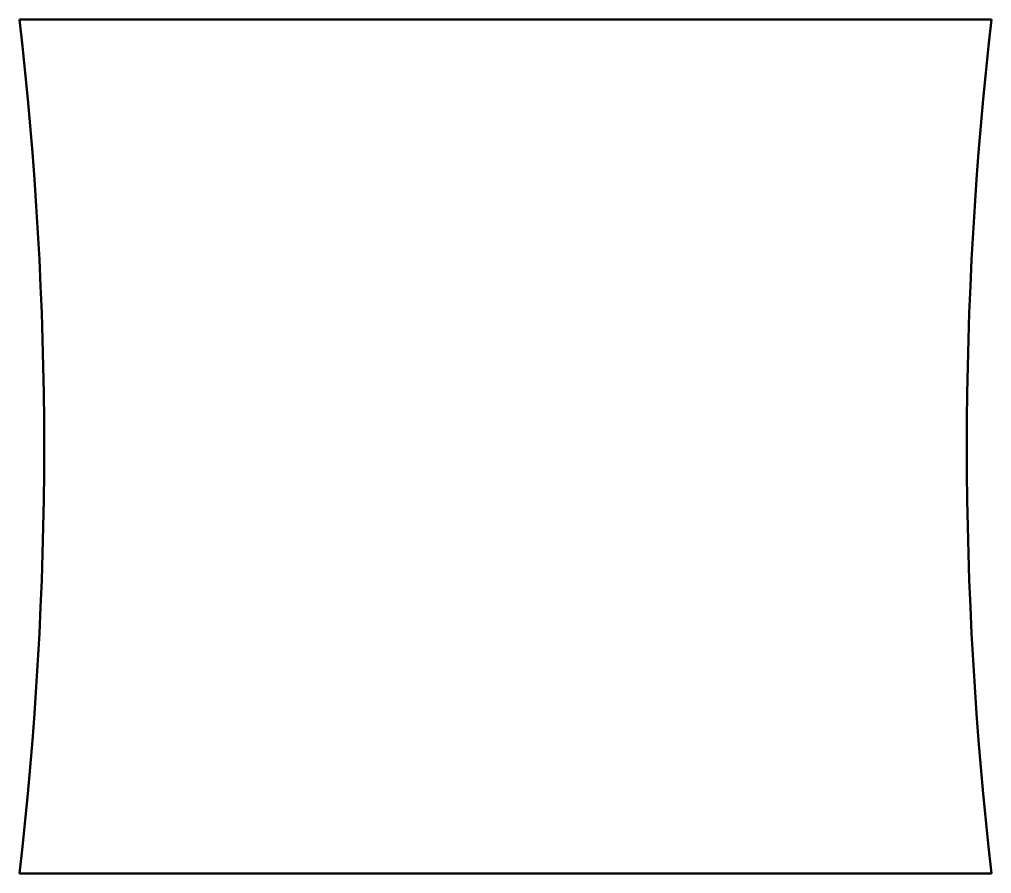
# Model space of a CAD drawing. Header units: millimetres. Extents: x 90.5 to 118.9, y 91.1 to 116.1.
import ezdxf

# ---------------------------------------------------------------- set-up
doc = ezdxf.new("R2010")
doc.units = ezdxf.units.MM
doc.layers.add('Visible (ISO)', color=7, linetype='Continuous', lineweight=50)

msp = doc.modelspace()

# ---------------------------------------------------------------- linework, layer by layer
at = {"layer": 'Visible (ISO)'}
for p, q in [((118.9261, 116.1441), (90.4812, 116.1441)), ((90.4812, 91.1441), (118.9261, 91.1441))]:
    msp.add_line(p, q, dxfattribs=at)
for centre, start, end in [((-17.2963, 103.6441), 353.3844, 6.6156), ((226.7037, 103.6441), 173.3844, 186.6156)]:
    msp.add_arc(centre, 108.5, start, end, dxfattribs=at)

doc.saveas('drawing.dxf')
